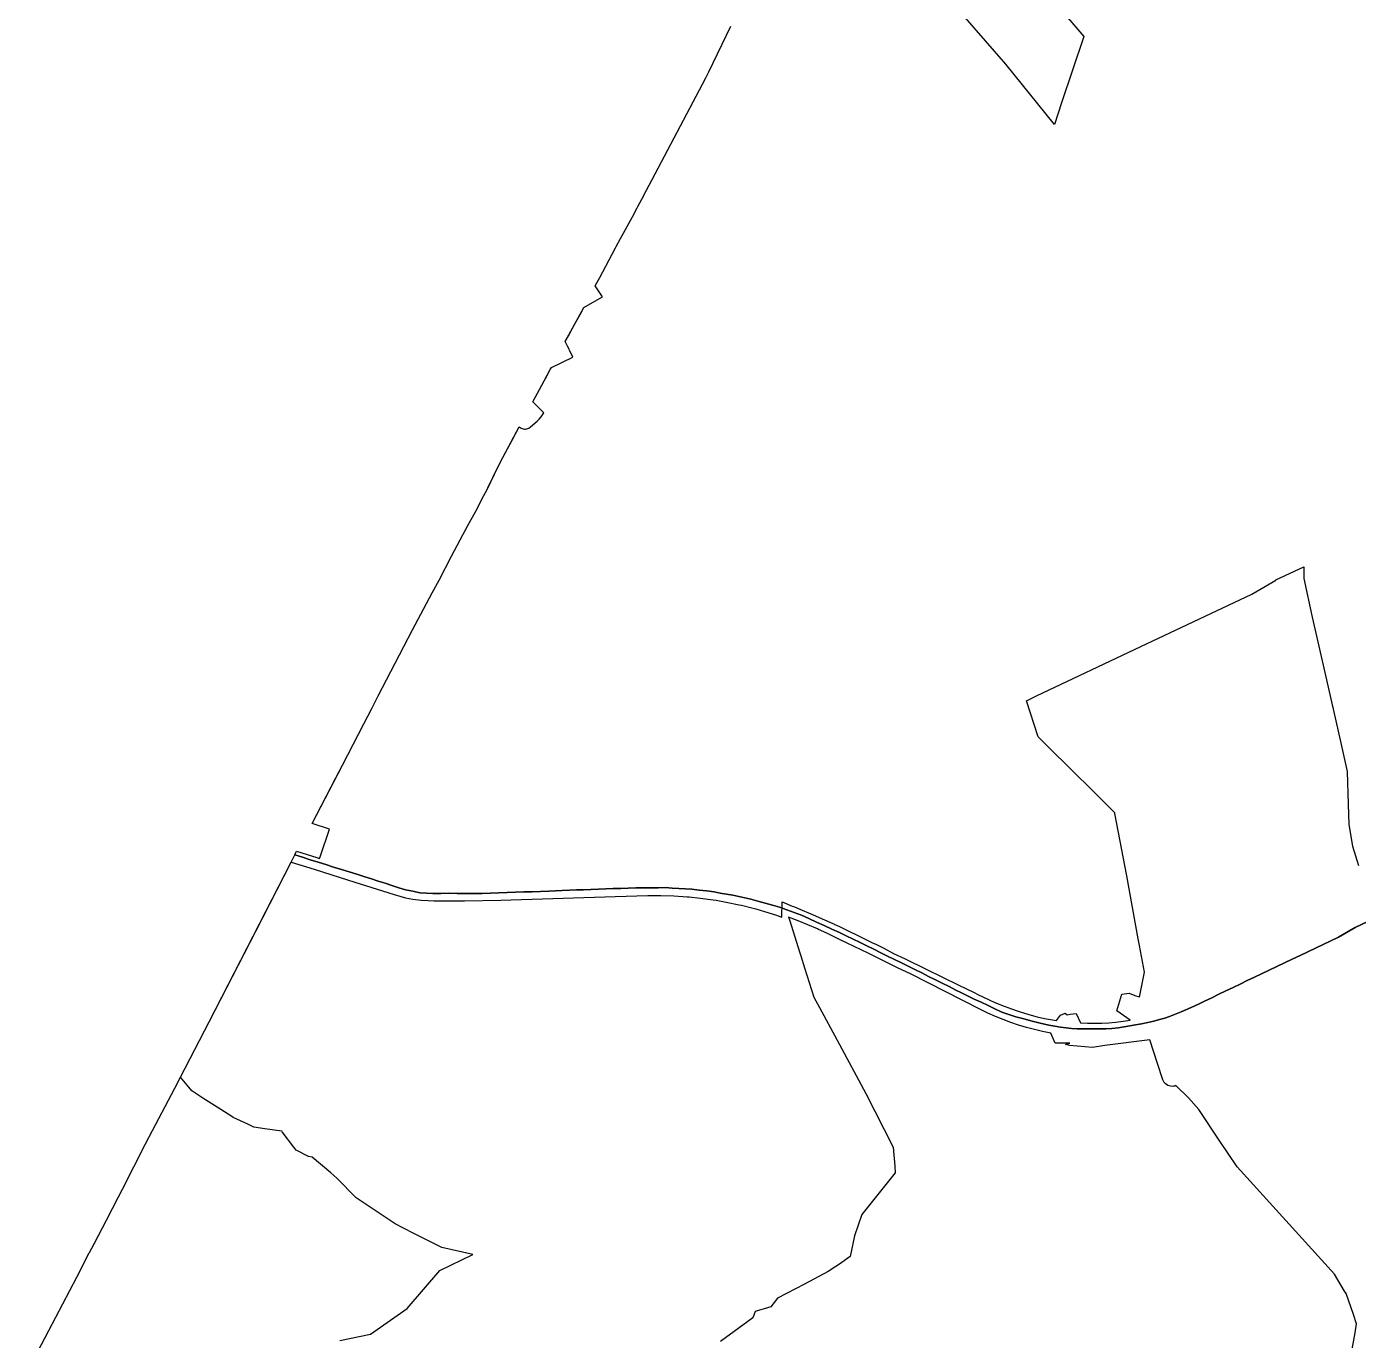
# Model space of a CAD drawing. Header units: inches. Extents: x 11258954 to 11313122, y 3645444 to 3695200.
# Drawn here: x 11265254 to 11273031, y 3659022 to 3666694 of the extents above; entities that cross this region are included whole.
import ezdxf

# ---------------------------------------------------------------- set-up
doc = ezdxf.new("R2010")
doc.units = ezdxf.units.IN
doc.header["$MEASUREMENT"] = 0
for name, color, linetype in [('CorporateLimit', 22, 'Continuous'), ('EnterpriseZone', 103, 'Continuous'), ('VotingPrecinct', 233, 'Continuous'), ('Ward', 133, 'Continuous')]:
    doc.layers.add(name, color=color, linetype=linetype)

msp = doc.modelspace()

# ---------------------------------------------------------------- linework, layer by layer
at = {"layer": 'CorporateLimit'}
msp.add_polyline3d([(11265253.7965, 3658830.3925, 0), (11265384.318, 3659079.874, 0), (11265384.347, 3659079.929, 0), (11265384.3505, 3659079.936, 0), (11265546.469, 3659391.375, 0), (11265619.722, 3659531.965, 0), (11265621.5305, 3659535.438, 0), (11265647.9525, 3659586.1815, 0), (11265719.6565, 3659724.125, 0), (11265790.625, 3659860.4375, 0), (11265813.6875, 3659904.75, 0), (11265879.469, 3660034.4375, 0), (11265945.219, 3660166.375, 0), (11265968.8125, 3660210.75, 0), (11266119.094, 3660493.6875, 0), (11266152.25, 3660558.0625, 0), (11266318.875, 3660881.625, 0), (11266798, 3661814.625, 0), (11266819.1935, 3661857.138, 0), (11266829.625, 3661878.0625, 0), (11266947.759, 3661841.5475, 0), (11266964.1165, 3661836.4915, 0), (11266967.1855, 3661845.04, 0), (11267023.1255, 3662006.6465, 0), (11266920.625, 3662040.125, 0), (11267097.7815, 3662381.125, 0), (11267223.4, 3662623.1655, 0), (11267269.5345, 3662712.137, 0), (11267307.219, 3662784.8125, 0), (11267381.2815, 3662927.6875, 0), (11267507.9375, 3663171.1875, 0), (11267622.375, 3663387.125, 0), (11267662.1415, 3663462.158, 0), (11267735.594, 3663600.75, 0), (11267786.3885, 3663696.3905, 0), (11267831.101, 3663780.5715, 0), (11267876.0235, 3663865.1365, 0), (11267915.8495, 3663940.108, 0), (11267916.5305, 3663941.3925, 0), (11267940.8125, 3663987.1875, 0), (11267940.8265, 3663987.2135, 0), (11268009.344, 3664128.5, 0), (11268035.0315, 3664177.125, 0), (11268130.1875, 3664357.1875, 0), (11268135.625, 3664352.875, 0), (11268141.219, 3664349.3125, 0), (11268147.2815, 3664346.5625, 0), (11268153.6565, 3664344.75, 0), (11268160.219, 3664343.875, 0), (11268166.844, 3664343.9375, 0), (11268173.4065, 3664344.9375, 0), (11268179.75, 3664346.875, 0), (11268181, 3664347.4375, 0), (11268185.594, 3664349.625, 0), (11268196.875, 3664357.375, 0), (11268208.6565, 3664366, 0), (11268224.323, 3664380.5385, 0), (11268234.961, 3664390.5325, 0), (11268246.8115, 3664401.925, 0), (11268257.629, 3664414.261, 0), (11268266.296, 3664426.956, 0), (11268274.054, 3664437.569, 0), (11268273.75, 3664437.875, 0), (11268210.4065, 3664501.8125, 0), (11268276.5315, 3664626.1875, 0), (11268311.8125, 3664692.4375, 0), (11268318, 3664704.0625, 0), (11268442.9375, 3664763.75, 0), (11268434.7815, 3664781.3125, 0), (11268424.9065, 3664802.5, 0), (11268421.625, 3664809.5625, 0), (11268412.1875, 3664828.625, 0), (11268402.5625, 3664848.125, 0), (11268399.4375, 3664854.4375, 0), (11268507.625, 3665053.875, 0), (11268599.1875, 3665105.9375, 0), (11268616.25, 3665115.6875, 0), (11268573.844, 3665180.875, 0), (11268600.469, 3665229.625, 0), (11268635.602, 3665295.3975, 0), (11268692.976, 3665401.7015, 0), (11268697.0315, 3665409.1875, 0), (11268722.597, 3665456.3205, 0), (11268791.343, 3665583.0605, 0), (11268818.7815, 3665635, 0), (11268823.5315, 3665644.0625, 0), (11268846.2815, 3665687.125, 0), (11268873.7815, 3665739.1875, 0), (11268904.5315, 3665797.4375, 0), (11269220.5, 3666395.8125, 0), (11269236.9375, 3666429.6875, 0), (11269366.4245, 3666696.6705, 0)], dxfattribs=at)
at = {"layer": 'EnterpriseZone'}
for points in [[(11270955.0285, 3667189.3975, 0), (11271427.506, 3666635.387, 0), (11271297.692, 3666248.2915, 0), (11271256.43, 3666122.7015, 0), (11270971.723, 3666474.9355, 0), (11270786.696, 3666687.002, 0), (11270707.7365, 3666777.5005, 0)], [(11267083.3575, 3659020.9955, 0), (11267262.3265, 3659057.5375, 0), (11267475.502, 3659207.59, 0), (11267666.907, 3659429.0475, 0), (11267860.34, 3659523.2165, 0), (11267678.277, 3659563.5545, 0), (11267511.9055, 3659648.056, 0), (11267406.3125, 3659701.6875, 0), (11267179.116, 3659854.3705, 0), (11267064.8245, 3659969.774, 0), (11267029.898, 3660000, 0), (11266921.4335, 3660091.368, 0), (11266900.0005, 3660095.1045, 0), (11266827, 3660132.625, 0), (11266814.594, 3660149.1875, 0), (11266746.594, 3660239.9375, 0), (11266743.375, 3660244.25, 0), (11266645.2815, 3660257.875, 0), (11266580.375, 3660266.875, 0), (11266545.5625, 3660283.375, 0), (11266460.344, 3660323.6875, 0), (11266451.9065, 3660329.0625, 0), (11266366.875, 3660383.5, 0), (11266283.5315, 3660436.8125, 0), (11266218.3125, 3660478.5, 0), (11266200.719, 3660499.6875, 0), (11266152.25, 3660558.0625, 0), (11266318.875, 3660881.625, 0), (11266798, 3661814.625, 0), (11266933.0625, 3661772.625, 0), (11267133.344, 3661709.875, 0), (11267400.594, 3661625.6875, 0), (11267466.5625, 3661606.75, 0), (11267508.3125, 3661598.1875, 0), (11267557.7815, 3661592.25, 0), (11267598.5625, 3661589.5, 0), (11267632.5315, 3661588.25, 0), (11267662.0315, 3661588, 0), (11267688.875, 3661588.0625, 0), (11267778.4185, 3661588.429, 0), (11267811, 3661588.5625, 0), (11268022.028, 3661592, 0), (11268689.783, 3661614.2945, 0), (11268880.4485, 3661620.4255, 0), (11268922.5815, 3661620.4815, 0), (11268957.253, 3661620.5275, 0), (11269034.015, 3661617.9865, 0), (11269110.6445, 3661612.805, 0), (11269123.119, 3661611.529, 0), (11269187.05, 3661604.9895, 0), (11269263.1415, 3661594.5485, 0), (11269279.541, 3661591.72, 0), (11269338.8285, 3661581.495, 0), (11269414.021, 3661565.844, 0), (11269427.6735, 3661562.5085, 0), (11269488.6305, 3661547.615, 0), (11269511.2265, 3661541.2625, 0), (11269562.5685, 3661526.8285, 0), (11269632.815, 3661504.444, 0), (11269635.7475, 3661503.5095, 0), (11269647.611, 3661499.274, 0), (11269663.132, 3661493.733, 0), (11269665.8355, 3661582.446, 0), (11269725.085, 3661558.0245, 0), (11269737.7995, 3661552.7835, 0), (11269768.8125, 3661540, 0), (11269833.521, 3661513.081, 0), (11269846.9375, 3661507.5, 0), (11269912.594, 3661478.5, 0), (11269960.9145, 3661456.332, 0), (11269971.719, 3661451.375, 0), (11269972.094, 3661451.1875, 0), (11269972.7815, 3661450.875, 0), (11270000, 3661438.6875, 0), (11270071.0795, 3661404.4445, 0), (11270083.9375, 3661398.25, 0), (11270197.625, 3661341.8125, 0), (11270212.152, 3661334.663, 0), (11270259.469, 3661311.375, 0), (11270316.969, 3661280.875, 0), (11270383.6565, 3661250.4375, 0), (11270506.8125, 3661190.0625, 0), (11270697.625, 3661096.875, 0), (11270786.741, 3661052.7095, 0), (11270807.594, 3661042.375, 0), (11270908.469, 3660994.6875, 0), (11270961.9065, 3660972.6875, 0), (11271004.9375, 3660957.75, 0), (11271043.625, 3660943.875, 0), (11271080.969, 3660931.625, 0), (11271120.0315, 3660920.875, 0), (11271155, 3660911.5625, 0), (11271198.5315, 3660901.8125, 0), (11271267.9555, 3660889.522, 0), (11271290.6265, 3660921.255, 0), (11271317.6555, 3660931.8465, 0), (11271329.938, 3660923.5175, 0), (11271347.3335, 3660925.966, 0), (11271382.1045, 3660930.5595, 0), (11271407.2055, 3660875.5565, 0), (11271448.832, 3660873.895, 0), (11271490.4905, 3660873.545, 0), (11271532.1395, 3660874.5075, 0), (11271573.737, 3660876.7805, 0), (11271615.2425, 3660880.3625, 0), (11271656.615, 3660885.25, 0), (11271697.8125, 3660891.4375, 0), (11271620.9065, 3660945.9375, 0), (11271649.094, 3661042.5, 0), (11271691.5, 3661048.5, 0), (11271725.2815, 3661036.3125, 0), (11271750.6565, 3661027.0625, 0), (11271753.375, 3661025.625, 0), (11271782.6565, 3661171.4375, 0), (11271752.2815, 3661328, 0), (11271745.3125, 3661366.3125, 0), (11271678.2815, 3661734.0625, 0), (11271608.5625, 3662098.625, 0), (11271607.719, 3662103, 0), (11271600.094, 3662110.625, 0), (11271515.344, 3662195.3125, 0), (11271321.594, 3662386.0625, 0), (11271252.543, 3662455.0325, 0), (11271160.6565, 3662546.8125, 0), (11271093.0625, 3662756.75, 0), (11271151.844, 3662785.75, 0), (11271761.0625, 3663073.875, 0), (11272408.6565, 3663380, 0), (11272548.35, 3663462.15, 0), (11272549.2365, 3663462.6715, 0), (11272711.606, 3663539.9925, 0), (11272711.594, 3663471.5625, 0), (11272761.75, 3663245.4375, 0), (11272834.344, 3662921.125, 0), (11272877.8125, 3662733.125, 0), (11272880.1565, 3662723, 0), (11272880.625, 3662720.9375, 0), (11272883.8125, 3662707, 0), (11272885.1875, 3662700.9375, 0), (11272926.5315, 3662519.4375, 0), (11272965.9065, 3662344.3125, 0), (11272970.3125, 3662153.5625, 0), (11272974.5, 3662034, 0), (11272996.094, 3661906.8125, 0), (11273031.094, 3661795.4375, 0)], [(11272987.219, 3658927.375, 0), (11273011.4065, 3659064.6875, 0), (11273020.6565, 3659117.25, 0), (11273001.75, 3659172.9375, 0), (11272960.219, 3659295.3125, 0), (11272950.094, 3659308.6875, 0), (11272890.517, 3659408.1865, 0), (11272322.608, 3660034.106, 0), (11272218.429, 3660190.4805, 0), (11272099.4845, 3660369.0175, 0), (11272037.7715, 3660437.974, 0), (11271965.486, 3660509.5445, 0), (11271958.188, 3660506.9338, 0), (11271950.6014, 3660505.3466, 0), (11271942.869, 3660504.8125, 0), (11271934.0597, 3660505.5007, 0), (11271925.4654, 3660507.5541, 0), (11271917.2963, 3660510.9223, 0), (11271909.7523, 3660515.5229, 0), (11271903.0179, 3660521.2435, 0), (11271897.2577, 3660527.9442, 0), (11271892.6127, 3660535.4609, 0), (11271889.1965, 3660543.61, 0), (11271857.609, 3660639.354, 0), (11271812.6275, 3660777.0955, 0), (11271550.4105, 3660744.294, 0), (11271477.6245, 3660732.087, 0), (11271343.8515, 3660743.3915, 0), (11271321.355, 3660749.831, 0), (11271345.218, 3660757.71, 0), (11271260.562, 3660758.2115, 0), (11271234.165, 3660816.4425, 0), (11271186.8075, 3660825.6095, 0), (11271139.7775, 3660836.332, 0), (11271093.1265, 3660848.598, 0), (11271046.905, 3660862.3945, 0), (11271001.163, 3660877.707, 0), (11270955.951, 3660894.5185, 0), (11270911.317, 3660912.8105, 0), (11270867.31, 3660932.5635, 0), (11270823.978, 3660953.7555, 0), (11270415.1165, 3661161.2335, 0), (11270344.016, 3661195.851, 0), (11270191.0755, 3661270.315, 0), (11270167.1885, 3661281.955, 0), (11270044.598, 3661341.694, 0), (11270000, 3661363.4265, 0), (11269927.2885, 3661398.828, 0), (11269878.121, 3661421.9335, 0), (11269872.228, 3661424.7025, 0), (11269816.4885, 3661449.08, 0), (11269760.111, 3661471.9425, 0), (11269703.136, 3661493.2735, 0), (11269708.0805, 3661477.686, 0), (11269769.367, 3661284.479, 0), (11269774.804, 3661267.339, 0), (11269796.984, 3661197.417, 0), (11269851.1565, 3661026.6375, 0), (11269884.3925, 3660964.962, 0), (11269986.5515, 3660775.3865, 0), (11270000, 3660750.43, 0), (11270154.603, 3660463.534, 0), (11270313.8965, 3660150.093, 0), (11270324.537, 3660038.0615, 0), (11270326.5, 3660000, 0), (11270131.719, 3659756.9375, 0), (11270089.094, 3659632.25, 0), (11270062.2815, 3659511.4375, 0), (11270000, 3659466.5, 0), (11269979.4065, 3659452.1875, 0), (11269935.3845, 3659423.846, 0), (11269797.0315, 3659349.6875, 0), (11269639.125, 3659267.4375, 0), (11269598.9375, 3659217.4375, 0), (11269508.344, 3659190.8125, 0), (11269495.344, 3659153.75, 0), (11269306.044, 3659015.055, 0)]]:
    msp.add_polyline3d(points, dxfattribs=at)
at = {"layer": 'VotingPrecinct'}
for points in [[(11274406.837, 3662094.8535, 0), (11273012.0875, 3661432.299, 0), (11272914.9145, 3661376.103, 0), (11272869.906, 3661354.778, 0), (11272824.897, 3661333.4525, 0), (11272779.8885, 3661312.1275, 0), (11272734.8795, 3661290.802, 0), (11272689.871, 3661269.477, 0), (11272644.862, 3661248.1515, 0), (11272599.853, 3661226.8265, 0), (11272554.8445, 3661205.501, 0), (11272509.8355, 3661184.176, 0), (11272464.827, 3661162.8505, 0), (11272423.2875, 3661142.816, 0), (11272381.7475, 3661122.782, 0), (11272340.208, 3661102.7475, 0), (11272298.668, 3661082.7135, 0), (11272257.1285, 3661062.679, 0), (11272215.589, 3661042.645, 0), (11272174.049, 3661022.6105, 0), (11272132.5095, 3661002.5765, 0), (11272104.0385, 3660988.5145, 0), (11272075.567, 3660974.452, 0), (11272036.0445, 3660957.551, 0), (11271996.5225, 3660940.65, 0), (11271957.0005, 3660923.749, 0), (11271928.6635, 3660913.4035, 0), (11271900.3265, 3660903.0575, 0), (11271868.663, 3660894.779, 0), (11271836.9995, 3660886.5005, 0), (11271800.3865, 3660878.163, 0), (11271763.774, 3660869.826, 0), (11271730.08, 3660863.968, 0), (11271696.386, 3660858.1105, 0), (11271662.6925, 3660852.2525, 0), (11271627.082, 3660847.2805, 0), (11271591.4715, 3660842.3085, 0), (11271555.6255, 3660841.182, 0), (11271519.7795, 3660840.0555, 0), (11271469.9175, 3660840.0555, 0), (11271420.0555, 3660840.055, 0), (11271387.8115, 3660841.484, 0), (11271355.568, 3660842.913, 0), (11271323.773, 3660846.7585, 0), (11271291.9775, 3660850.6045, 0), (11271257.2245, 3660856.0615, 0), (11271222.4715, 3660861.5185, 0), (11271197.2355, 3660867.3845, 0), (11271171.9995, 3660873.2505, 0), (11271124.9995, 3660885.9175, 0), (11271077.9995, 3660898.584, 0), (11271030.9995, 3660911.251, 0), (11270989.875, 3660925.0685, 0), (11270948.751, 3660938.8855, 0), (11270908, 3660958.25, 0), (11270868.0005, 3660977.0625, 0), (11270828.0005, 3660995.875, 0), (11270788.001, 3661014.687, 0), (11270748.001, 3661033.4995, 0), (11270713.9795, 3661050.5545, 0), (11270679.9575, 3661067.609, 0), (11270640.213, 3661087.533, 0), (11270600.4685, 3661107.4565, 0), (11270560.724, 3661127.3805, 0), (11270520.9795, 3661147.3045, 0), (11270481.235, 3661167.2285, 0), (11270441.49, 3661187.1525, 0), (11270401.7455, 3661207.0765, 0), (11270362.001, 3661227, 0), (11270321.7785, 3661246.5835, 0), (11270281.5565, 3661266.1665, 0), (11270241.334, 3661285.75, 0), (11270201.1115, 3661305.3335, 0), (11270160.8895, 3661324.917, 0), (11270120.667, 3661344.5, 0), (11270080.445, 3661364.0835, 0), (11270040.2225, 3661383.667, 0), (11270000, 3661403.25, 0), (11269955.6, 3661423.75, 0), (11269911.2, 3661444.25, 0), (11269866.8, 3661464.75, 0), (11269822.4, 3661485.25, 0), (11269778, 3661505.75, 0), (11269735.6665, 3661520.75, 0), (11269693.333, 3661535.75, 0), (11269651, 3661550.7505, 0), (11269608.4995, 3661563, 0), (11269565.9995, 3661575.2495, 0), (11269524.5, 3661586.3745, 0), (11269483.0005, 3661597.5, 0), (11269447.6675, 3661605.3335, 0), (11269412.3345, 3661613.1665, 0), (11269377.001, 3661620.9995, 0), (11269340.6675, 3661627.5835, 0), (11269304.334, 3661634.167, 0), (11269268.0005, 3661640.7505, 0), (11269224.6675, 3661646.0835, 0), (11269181.334, 3661651.4165, 0), (11269138.0005, 3661656.749, 0), (11269099.7505, 3661658.937, 0), (11269061.5005, 3661661.125, 0), (11269023.2505, 3661663.3125, 0), (11268985.0005, 3661665.5005, 0), (11268941.5005, 3661665.1875, 0), (11268898, 3661664.875, 0), (11268854.5, 3661664.562, 0), (11268810.9995, 3661664.249, 0), (11268767.285, 3661662.7135, 0), (11268723.571, 3661661.178, 0), (11268679.8565, 3661659.6425, 0), (11268636.142, 3661658.107, 0), (11268592.4275, 3661656.5715, 0), (11268548.7135, 3661655.036, 0), (11268504.999, 3661653.5005, 0), (11268464.0005, 3661651.922, 0), (11268423.0025, 3661650.3435, 0), (11268382.0045, 3661648.7655, 0), (11268342.4875, 3661647.244, 0), (11268302.9705, 3661645.7225, 0), (11268254.349, 3661643.8505, 0), (11268205.728, 3661641.9795, 0), (11268157.106, 3661640.1075, 0), (11268108.485, 3661638.236, 0), (11268059.8635, 3661636.3645, 0), (11268011.2425, 3661634.4925, 0), (11267962.6205, 3661632.6215, 0), (11267913.9995, 3661630.7495, 0), (11267865.1945, 3661631.15, 0), (11267816.3895, 3661631.5505, 0), (11267767.584, 3661631.9505, 0), (11267718.779, 3661632.351, 0), (11267672.7845, 3661631.63, 0), (11267626.7905, 3661630.9095, 0), (11267588.206, 3661633.5345, 0), (11267549.621, 3661636.159, 0), (11267508.1555, 3661644.3, 0), (11267466.6895, 3661652.4405, 0), (11267426.908, 3661665.242, 0), (11267387.127, 3661678.0435, 0), (11267347.3455, 3661690.845, 0), (11267307.564, 3661703.646, 0), (11267267.7825, 3661716.4475, 0), (11267228.001, 3661729.249, 0), (11267182.578, 3661743.4585, 0), (11267137.155, 3661757.6685, 0), (11267091.732, 3661771.8785, 0), (11267046.309, 3661786.088, 0), (11267000.886, 3661800.298, 0), (11266955.4625, 3661814.508, 0), (11266910.04, 3661828.7175, 0), (11266864.6165, 3661842.9275, 0), (11266819.1935, 3661857.1375, 0), (11266829.625, 3661878.0625, 0), (11266947.759, 3661841.5475, 0), (11266964.1165, 3661836.4915, 0), (11266967.1855, 3661845.04, 0), (11267023.1255, 3662006.6465, 0), (11266920.625, 3662040.125, 0), (11267097.7815, 3662381.125, 0), (11267223.4, 3662623.1655, 0), (11267269.5345, 3662712.137, 0), (11267307.219, 3662784.8125, 0), (11267381.2815, 3662927.6875, 0), (11267507.9375, 3663171.1875, 0), (11267622.375, 3663387.125, 0), (11267662.1415, 3663462.158, 0), (11267735.594, 3663600.75, 0), (11267786.3885, 3663696.3905, 0), (11267831.101, 3663780.5715, 0), (11267876.0235, 3663865.1365, 0), (11267915.8495, 3663940.108, 0), (11267916.5315, 3663941.392, 0), (11267940.8125, 3663987.1875, 0), (11267940.8265, 3663987.2135, 0), (11267947.6565, 3664000, 0), (11268009.344, 3664128.5, 0), (11268035.0315, 3664177.125, 0), (11268088.594, 3664278.4375, 0), (11268130.1875, 3664357.1875, 0), (11268135.625, 3664352.875, 0), (11268141.219, 3664349.3125, 0), (11268147.2815, 3664346.5625, 0), (11268153.6565, 3664344.75, 0), (11268160.219, 3664343.875, 0), (11268166.844, 3664343.9375, 0), (11268173.4065, 3664344.9375, 0), (11268179.75, 3664346.875, 0), (11268181, 3664347.4375, 0), (11268185.594, 3664349.625, 0), (11268196.875, 3664357.375, 0), (11268208.6565, 3664366, 0), (11268224.323, 3664380.5385, 0), (11268234.961, 3664390.5325, 0), (11268246.8115, 3664401.925, 0), (11268257.629, 3664414.261, 0), (11268266.296, 3664426.956, 0), (11268274.054, 3664437.569, 0), (11268273.75, 3664437.875, 0), (11268210.4065, 3664501.8125, 0), (11268276.5315, 3664626.1875, 0), (11268283.625, 3664639.5, 0), (11268311.8125, 3664692.4375, 0), (11268318, 3664704.0625, 0), (11268442.9375, 3664763.75, 0), (11268434.7815, 3664781.3125, 0), (11268424.9065, 3664802.5, 0), (11268421.625, 3664809.5625, 0), (11268412.1875, 3664828.625, 0), (11268402.5625, 3664848.125, 0), (11268399.4375, 3664854.4375, 0), (11268417.75, 3664888.375, 0), (11268439.469, 3664928.375, 0), (11268461.4375, 3664968.875, 0), (11268485.844, 3665013.75, 0), (11268505.4065, 3665049.8125, 0), (11268507.625, 3665053.875, 0), (11268599.1875, 3665105.9375, 0), (11268616.25, 3665115.6875, 0), (11268573.844, 3665180.875, 0), (11268600.469, 3665229.625, 0), (11268635.602, 3665295.3975, 0), (11268692.976, 3665401.7015, 0), (11268697.0315, 3665409.1875, 0), (11268722.597, 3665456.3205, 0), (11268791.343, 3665583.0605, 0), (11268818.7815, 3665635, 0), (11268823.5315, 3665644.0625, 0), (11268846.2815, 3665687.125, 0), (11268873.7815, 3665739.1875, 0), (11268904.5315, 3665797.4375, 0), (11269220.5, 3666395.8125, 0), (11269236.9375, 3666429.6875, 0), (11269366.4245, 3666696.6705, 0)], [(11265253.7965, 3658830.3925, 0), (11265384.318, 3659079.874, 0), (11265384.349, 3659079.9325, 0), (11265546.469, 3659391.375, 0), (11265619.722, 3659531.965, 0), (11265621.5305, 3659535.438, 0), (11265649.9375, 3659590.1875, 0), (11265719.6565, 3659724.125, 0), (11265790.625, 3659860.4375, 0), (11265813.6875, 3659904.75, 0), (11265879.469, 3660034.4375, 0), (11265945.219, 3660166.375, 0), (11265968.8125, 3660210.75, 0), (11266119.094, 3660493.6875, 0), (11266152.25, 3660558.0625, 0), (11266318.875, 3660881.625, 0), (11266798, 3661814.625, 0), (11266819.1935, 3661857.1375, 0), (11266864.6165, 3661842.9275, 0), (11266910.04, 3661828.7175, 0), (11266955.4625, 3661814.508, 0), (11267000.886, 3661800.298, 0), (11267046.309, 3661786.088, 0), (11267091.732, 3661771.8785, 0), (11267137.155, 3661757.6685, 0), (11267182.578, 3661743.4585, 0), (11267228.001, 3661729.249, 0), (11267267.7825, 3661716.4475, 0), (11267307.564, 3661703.646, 0), (11267347.3455, 3661690.845, 0), (11267387.127, 3661678.0435, 0), (11267426.908, 3661665.242, 0), (11267466.6895, 3661652.4405, 0), (11267508.1555, 3661644.3, 0), (11267549.621, 3661636.159, 0), (11267588.206, 3661633.5345, 0), (11267626.7905, 3661630.9095, 0), (11267672.7845, 3661631.63, 0), (11267718.779, 3661632.351, 0), (11267767.584, 3661631.9505, 0), (11267816.3895, 3661631.5505, 0), (11267865.1945, 3661631.15, 0), (11267913.9995, 3661630.7495, 0), (11267962.6205, 3661632.6215, 0), (11268011.2425, 3661634.4925, 0), (11268059.8635, 3661636.3645, 0), (11268108.485, 3661638.236, 0), (11268157.106, 3661640.1075, 0), (11268205.728, 3661641.9795, 0), (11268254.349, 3661643.8505, 0), (11268302.9705, 3661645.7225, 0), (11268342.4875, 3661647.244, 0), (11268382.0045, 3661648.7655, 0), (11268423.0025, 3661650.3435, 0), (11268464.0005, 3661651.922, 0), (11268504.999, 3661653.5005, 0), (11268548.7135, 3661655.036, 0), (11268592.4275, 3661656.5715, 0), (11268636.142, 3661658.107, 0), (11268679.8565, 3661659.6425, 0), (11268723.571, 3661661.178, 0), (11268767.285, 3661662.7135, 0), (11268810.9995, 3661664.249, 0), (11268854.5, 3661664.562, 0), (11268898, 3661664.875, 0), (11268941.5005, 3661665.1875, 0), (11268985.0005, 3661665.5005, 0), (11269023.2505, 3661663.3125, 0), (11269061.5005, 3661661.125, 0), (11269099.7505, 3661658.937, 0), (11269138.0005, 3661656.749, 0), (11269181.334, 3661651.4165, 0), (11269224.6675, 3661646.0835, 0), (11269268.0005, 3661640.7505, 0), (11269304.334, 3661634.167, 0), (11269340.6675, 3661627.5835, 0), (11269377.001, 3661620.9995, 0), (11269412.3345, 3661613.1665, 0), (11269447.6675, 3661605.3335, 0), (11269483.0005, 3661597.5, 0), (11269524.5, 3661586.3745, 0), (11269565.9995, 3661575.2495, 0), (11269608.4995, 3661563, 0), (11269651, 3661550.7505, 0), (11269693.333, 3661535.75, 0), (11269735.6665, 3661520.75, 0), (11269778, 3661505.75, 0), (11269822.4, 3661485.25, 0), (11269866.8, 3661464.75, 0), (11269911.2, 3661444.25, 0), (11269955.6, 3661423.75, 0), (11270000, 3661403.25, 0), (11270040.2225, 3661383.667, 0), (11270080.445, 3661364.0835, 0), (11270120.667, 3661344.5, 0), (11270160.8895, 3661324.917, 0), (11270201.1115, 3661305.3335, 0), (11270241.334, 3661285.75, 0), (11270281.5565, 3661266.1665, 0), (11270321.7785, 3661246.5835, 0), (11270362.001, 3661227, 0), (11270401.7455, 3661207.0765, 0), (11270441.49, 3661187.1525, 0), (11270481.235, 3661167.2285, 0), (11270520.9795, 3661147.3045, 0), (11270560.724, 3661127.3805, 0), (11270600.4685, 3661107.4565, 0), (11270640.213, 3661087.533, 0), (11270679.9575, 3661067.609, 0), (11270713.9795, 3661050.5545, 0), (11270748.001, 3661033.4995, 0), (11270788.001, 3661014.687, 0), (11270828.0005, 3660995.875, 0), (11270868.0005, 3660977.0625, 0), (11270908, 3660958.25, 0), (11270948.751, 3660938.8855, 0), (11270989.875, 3660925.0685, 0), (11271030.9995, 3660911.251, 0), (11271077.9995, 3660898.584, 0), (11271124.9995, 3660885.9175, 0), (11271171.9995, 3660873.2505, 0), (11271197.2355, 3660867.3845, 0), (11271222.4715, 3660861.5185, 0), (11271257.2245, 3660856.0615, 0), (11271291.9775, 3660850.6045, 0), (11271323.773, 3660846.7585, 0), (11271355.568, 3660842.913, 0), (11271387.8115, 3660841.484, 0), (11271420.0555, 3660840.055, 0), (11271469.9175, 3660840.0555, 0), (11271519.7795, 3660840.0555, 0), (11271555.6255, 3660841.182, 0), (11271591.4715, 3660842.3085, 0), (11271627.082, 3660847.2805, 0), (11271662.6925, 3660852.2525, 0), (11271696.386, 3660858.1105, 0), (11271730.08, 3660863.968, 0), (11271763.774, 3660869.826, 0), (11271800.3865, 3660878.163, 0), (11271836.9995, 3660886.5005, 0), (11271868.663, 3660894.779, 0), (11271900.3265, 3660903.0575, 0), (11271928.6635, 3660913.4035, 0), (11271957.0005, 3660923.749, 0), (11271996.5225, 3660940.65, 0), (11272036.0445, 3660957.551, 0), (11272075.567, 3660974.452, 0), (11272104.0385, 3660988.5145, 0), (11272132.5095, 3661002.5765, 0), (11272174.049, 3661022.6105, 0), (11272215.589, 3661042.645, 0), (11272257.1285, 3661062.679, 0), (11272298.668, 3661082.7135, 0), (11272340.208, 3661102.7475, 0), (11272381.7475, 3661122.782, 0), (11272423.2875, 3661142.816, 0), (11272464.827, 3661162.8505, 0), (11272509.8355, 3661184.176, 0), (11272554.8445, 3661205.501, 0), (11272599.853, 3661226.8265, 0), (11272644.862, 3661248.1515, 0), (11272689.871, 3661269.477, 0), (11272734.8795, 3661290.802, 0), (11272779.8885, 3661312.1275, 0), (11272824.897, 3661333.4525, 0), (11272869.906, 3661354.778, 0), (11272914.9145, 3661376.103, 0), (11273012.0875, 3661432.299, 0), (11274406.837, 3662094.8535, 0)]]:
    msp.add_polyline3d(points, dxfattribs=at)
at = {"layer": 'Ward'}
for points in [[(11274406.837, 3662094.8535, 0), (11273012.0875, 3661432.299, 0), (11272914.9145, 3661376.103, 0), (11272869.906, 3661354.778, 0), (11272824.897, 3661333.4525, 0), (11272779.8885, 3661312.1275, 0), (11272734.8795, 3661290.802, 0), (11272689.871, 3661269.477, 0), (11272644.862, 3661248.1515, 0), (11272599.853, 3661226.8265, 0), (11272554.8445, 3661205.501, 0), (11272509.8355, 3661184.176, 0), (11272464.827, 3661162.8505, 0), (11272423.2875, 3661142.816, 0), (11272381.7475, 3661122.782, 0), (11272340.208, 3661102.7475, 0), (11272298.668, 3661082.7135, 0), (11272257.1285, 3661062.679, 0), (11272215.589, 3661042.645, 0), (11272174.049, 3661022.6105, 0), (11272132.5095, 3661002.5765, 0), (11272104.0385, 3660988.5145, 0), (11272075.567, 3660974.452, 0), (11272036.0445, 3660957.551, 0), (11271996.5225, 3660940.65, 0), (11271957.0005, 3660923.749, 0), (11271928.6635, 3660913.4035, 0), (11271900.3265, 3660903.0575, 0), (11271868.663, 3660894.779, 0), (11271836.9995, 3660886.5005, 0), (11271800.3865, 3660878.163, 0), (11271763.774, 3660869.826, 0), (11271730.08, 3660863.968, 0), (11271696.386, 3660858.1105, 0), (11271662.6925, 3660852.2525, 0), (11271627.082, 3660847.2805, 0), (11271591.4715, 3660842.3085, 0), (11271555.6255, 3660841.182, 0), (11271519.7795, 3660840.0555, 0), (11271469.9175, 3660840.0555, 0), (11271420.0555, 3660840.055, 0), (11271387.8115, 3660841.484, 0), (11271355.568, 3660842.913, 0), (11271323.773, 3660846.7585, 0), (11271291.9775, 3660850.6045, 0), (11271257.2245, 3660856.0615, 0), (11271222.4715, 3660861.5185, 0), (11271197.2355, 3660867.3845, 0), (11271171.9995, 3660873.2505, 0), (11271124.9995, 3660885.9175, 0), (11271077.9995, 3660898.584, 0), (11271030.9995, 3660911.251, 0), (11270989.875, 3660925.0685, 0), (11270948.751, 3660938.8855, 0), (11270908, 3660958.25, 0), (11270868.0005, 3660977.0625, 0), (11270828.0005, 3660995.875, 0), (11270788.001, 3661014.687, 0), (11270748.001, 3661033.4995, 0), (11270713.9795, 3661050.5545, 0), (11270679.9575, 3661067.609, 0), (11270640.213, 3661087.533, 0), (11270600.4685, 3661107.4565, 0), (11270560.724, 3661127.3805, 0), (11270520.9795, 3661147.3045, 0), (11270481.235, 3661167.2285, 0), (11270441.49, 3661187.1525, 0), (11270401.7455, 3661207.0765, 0), (11270362.001, 3661227, 0), (11270321.7785, 3661246.5835, 0), (11270281.5565, 3661266.1665, 0), (11270241.334, 3661285.75, 0), (11270201.1115, 3661305.3335, 0), (11270160.8895, 3661324.917, 0), (11270120.667, 3661344.5, 0), (11270080.445, 3661364.0835, 0), (11270040.2225, 3661383.667, 0), (11270000, 3661403.25, 0), (11269955.6, 3661423.75, 0), (11269911.2, 3661444.25, 0), (11269866.8, 3661464.75, 0), (11269822.4, 3661485.25, 0), (11269778, 3661505.75, 0), (11269735.6665, 3661520.75, 0), (11269693.333, 3661535.75, 0), (11269651, 3661550.7505, 0), (11269608.4995, 3661563, 0), (11269565.9995, 3661575.2495, 0), (11269524.5, 3661586.3745, 0), (11269483.0005, 3661597.5, 0), (11269447.6675, 3661605.3335, 0), (11269412.3345, 3661613.1665, 0), (11269377.001, 3661620.9995, 0), (11269340.6675, 3661627.5835, 0), (11269304.334, 3661634.167, 0), (11269268.0005, 3661640.7505, 0), (11269224.6675, 3661646.0835, 0), (11269181.334, 3661651.4165, 0), (11269138.0005, 3661656.749, 0), (11269099.7505, 3661658.937, 0), (11269061.5005, 3661661.125, 0), (11269023.2505, 3661663.3125, 0), (11268985.0005, 3661665.5005, 0), (11268941.5005, 3661665.1875, 0), (11268898, 3661664.875, 0), (11268854.5, 3661664.562, 0), (11268810.9995, 3661664.249, 0), (11268767.285, 3661662.7135, 0), (11268723.571, 3661661.178, 0), (11268679.8565, 3661659.6425, 0), (11268636.142, 3661658.107, 0), (11268592.4275, 3661656.5715, 0), (11268548.7135, 3661655.036, 0), (11268504.999, 3661653.5005, 0), (11268464.0005, 3661651.922, 0), (11268423.0025, 3661650.3435, 0), (11268382.0045, 3661648.7655, 0), (11268342.4875, 3661647.244, 0), (11268302.9705, 3661645.7225, 0), (11268254.349, 3661643.8505, 0), (11268205.728, 3661641.9795, 0), (11268157.106, 3661640.1075, 0), (11268108.485, 3661638.236, 0), (11268059.8635, 3661636.3645, 0), (11268011.2425, 3661634.4925, 0), (11267962.6205, 3661632.6215, 0), (11267913.9995, 3661630.7495, 0), (11267865.1945, 3661631.15, 0), (11267816.3895, 3661631.5505, 0), (11267767.584, 3661631.9505, 0), (11267718.779, 3661632.351, 0), (11267672.7845, 3661631.63, 0), (11267626.7905, 3661630.9095, 0), (11267588.206, 3661633.5345, 0), (11267549.621, 3661636.159, 0), (11267508.1555, 3661644.3, 0), (11267466.6895, 3661652.4405, 0), (11267426.908, 3661665.242, 0), (11267387.127, 3661678.0435, 0), (11267347.3455, 3661690.845, 0), (11267307.564, 3661703.646, 0), (11267267.7825, 3661716.4475, 0), (11267228.001, 3661729.249, 0), (11267182.578, 3661743.4585, 0), (11267137.155, 3661757.6685, 0), (11267091.732, 3661771.8785, 0), (11267046.309, 3661786.088, 0), (11267000.886, 3661800.298, 0), (11266955.4625, 3661814.508, 0), (11266910.04, 3661828.7175, 0), (11266864.6165, 3661842.9275, 0), (11266819.1935, 3661857.1375, 0), (11266829.625, 3661878.0625, 0), (11266947.759, 3661841.5475, 0), (11266964.1165, 3661836.4915, 0), (11266967.1855, 3661845.04, 0), (11267023.1255, 3662006.6465, 0), (11266920.625, 3662040.125, 0), (11267058.78, 3662306.053, 0), (11267097.7815, 3662381.125, 0), (11267223.4, 3662623.1655, 0), (11267269.5345, 3662712.137, 0), (11267307.219, 3662784.8125, 0), (11267381.2815, 3662927.6875, 0), (11267507.9375, 3663171.1875, 0), (11267622.375, 3663387.125, 0), (11267662.1415, 3663462.158, 0), (11267735.594, 3663600.75, 0), (11267786.3885, 3663696.3905, 0), (11267831.101, 3663780.5715, 0), (11267876.0235, 3663865.1365, 0), (11267915.8495, 3663940.108, 0), (11267916.5315, 3663941.392, 0), (11267940.8125, 3663987.1875, 0), (11267940.8265, 3663987.2135, 0), (11267947.6565, 3664000, 0), (11268009.344, 3664128.5, 0), (11268035.0315, 3664177.125, 0), (11268088.594, 3664278.4375, 0), (11268130.1875, 3664357.1875, 0), (11268135.625, 3664352.875, 0), (11268141.219, 3664349.3125, 0), (11268147.2815, 3664346.5625, 0), (11268153.6565, 3664344.75, 0), (11268160.219, 3664343.875, 0), (11268166.844, 3664343.9375, 0), (11268173.4065, 3664344.9375, 0), (11268179.75, 3664346.875, 0), (11268181, 3664347.4375, 0), (11268185.594, 3664349.625, 0), (11268196.875, 3664357.375, 0), (11268208.6565, 3664366, 0), (11268224.323, 3664380.5385, 0), (11268234.961, 3664390.5325, 0), (11268246.8115, 3664401.925, 0), (11268257.629, 3664414.261, 0), (11268266.296, 3664426.956, 0), (11268274.054, 3664437.569, 0), (11268273.75, 3664437.875, 0), (11268210.4065, 3664501.8125, 0), (11268276.5315, 3664626.1875, 0), (11268283.625, 3664639.5, 0), (11268311.8125, 3664692.4375, 0), (11268318, 3664704.0625, 0), (11268442.9375, 3664763.75, 0), (11268434.7815, 3664781.3125, 0), (11268424.9065, 3664802.5, 0), (11268421.625, 3664809.5625, 0), (11268412.1875, 3664828.625, 0), (11268402.5625, 3664848.125, 0), (11268399.4375, 3664854.4375, 0), (11268417.75, 3664888.375, 0), (11268439.469, 3664928.375, 0), (11268461.4375, 3664968.875, 0), (11268485.844, 3665013.75, 0), (11268505.4065, 3665049.8125, 0), (11268507.625, 3665053.875, 0), (11268599.1875, 3665105.9375, 0), (11268616.25, 3665115.6875, 0), (11268573.844, 3665180.875, 0), (11268600.469, 3665229.625, 0), (11268635.602, 3665295.3975, 0), (11268692.976, 3665401.7015, 0), (11268697.0315, 3665409.1875, 0), (11268722.597, 3665456.3205, 0), (11268791.343, 3665583.0605, 0), (11268818.7815, 3665635, 0), (11268823.5315, 3665644.0625, 0), (11268846.2815, 3665687.125, 0), (11268873.7815, 3665739.1875, 0), (11268904.5315, 3665797.4375, 0), (11269220.5, 3666395.8125, 0), (11269236.9375, 3666429.6875, 0), (11269366.4245, 3666696.6705, 0)], [(11265253.7965, 3658830.3925, 0), (11265384.318, 3659079.874, 0), (11265384.349, 3659079.9325, 0), (11265546.469, 3659391.375, 0), (11265619.722, 3659531.965, 0), (11265621.5305, 3659535.438, 0), (11265649.9375, 3659590.1875, 0), (11265719.6565, 3659724.125, 0), (11265790.625, 3659860.4375, 0), (11265813.6875, 3659904.75, 0), (11265879.469, 3660034.4375, 0), (11265945.219, 3660166.375, 0), (11265968.8125, 3660210.75, 0), (11266119.094, 3660493.6875, 0), (11266152.25, 3660558.0625, 0), (11266318.875, 3660881.625, 0), (11266591.354, 3661412.223, 0), (11266798, 3661814.625, 0), (11266819.1935, 3661857.1375, 0), (11266864.6165, 3661842.9275, 0), (11266910.04, 3661828.7175, 0), (11266955.4625, 3661814.508, 0), (11267000.886, 3661800.298, 0), (11267046.309, 3661786.088, 0), (11267091.732, 3661771.8785, 0), (11267137.155, 3661757.6685, 0), (11267182.578, 3661743.4585, 0), (11267228.001, 3661729.249, 0), (11267267.7825, 3661716.4475, 0), (11267307.564, 3661703.646, 0), (11267347.3455, 3661690.845, 0), (11267387.127, 3661678.0435, 0), (11267426.908, 3661665.242, 0), (11267466.6895, 3661652.4405, 0), (11267508.1555, 3661644.3, 0), (11267549.621, 3661636.159, 0), (11267588.206, 3661633.5345, 0), (11267626.7905, 3661630.9095, 0), (11267672.7845, 3661631.63, 0), (11267718.779, 3661632.351, 0), (11267767.584, 3661631.9505, 0), (11267816.3895, 3661631.5505, 0), (11267865.1945, 3661631.15, 0), (11267913.9995, 3661630.7495, 0), (11267962.6205, 3661632.6215, 0), (11268011.2425, 3661634.4925, 0), (11268059.8635, 3661636.3645, 0), (11268108.485, 3661638.236, 0), (11268157.106, 3661640.1075, 0), (11268205.728, 3661641.9795, 0), (11268254.349, 3661643.8505, 0), (11268302.9705, 3661645.7225, 0), (11268342.4875, 3661647.244, 0), (11268382.0045, 3661648.7655, 0), (11268423.0025, 3661650.3435, 0), (11268464.0005, 3661651.922, 0), (11268504.999, 3661653.5005, 0), (11268548.7135, 3661655.036, 0), (11268592.4275, 3661656.5715, 0), (11268636.142, 3661658.107, 0), (11268679.8565, 3661659.6425, 0), (11268723.571, 3661661.178, 0), (11268767.285, 3661662.7135, 0), (11268810.9995, 3661664.249, 0), (11268854.5, 3661664.562, 0), (11268898, 3661664.875, 0), (11268941.5005, 3661665.1875, 0), (11268985.0005, 3661665.5005, 0), (11269023.2505, 3661663.3125, 0), (11269061.5005, 3661661.125, 0), (11269099.7505, 3661658.937, 0), (11269138.0005, 3661656.749, 0), (11269181.334, 3661651.4165, 0), (11269224.6675, 3661646.0835, 0), (11269268.0005, 3661640.7505, 0), (11269304.334, 3661634.167, 0), (11269340.6675, 3661627.5835, 0), (11269377.001, 3661620.9995, 0), (11269412.3345, 3661613.1665, 0), (11269447.6675, 3661605.3335, 0), (11269483.0005, 3661597.5, 0), (11269524.5, 3661586.3745, 0), (11269565.9995, 3661575.2495, 0), (11269608.4995, 3661563, 0), (11269651, 3661550.7505, 0), (11269693.333, 3661535.75, 0), (11269735.6665, 3661520.75, 0), (11269778, 3661505.75, 0), (11269822.4, 3661485.25, 0), (11269866.8, 3661464.75, 0), (11269911.2, 3661444.25, 0), (11269955.6, 3661423.75, 0), (11270000, 3661403.25, 0), (11270040.2225, 3661383.667, 0), (11270080.445, 3661364.0835, 0), (11270120.667, 3661344.5, 0), (11270160.8895, 3661324.917, 0), (11270201.1115, 3661305.3335, 0), (11270241.334, 3661285.75, 0), (11270281.5565, 3661266.1665, 0), (11270321.7785, 3661246.5835, 0), (11270362.001, 3661227, 0), (11270401.7455, 3661207.0765, 0), (11270441.49, 3661187.1525, 0), (11270481.235, 3661167.2285, 0), (11270520.9795, 3661147.3045, 0), (11270560.724, 3661127.3805, 0), (11270600.4685, 3661107.4565, 0), (11270640.213, 3661087.533, 0), (11270679.9575, 3661067.609, 0), (11270713.9795, 3661050.5545, 0), (11270748.001, 3661033.4995, 0), (11270788.001, 3661014.687, 0), (11270828.0005, 3660995.875, 0), (11270868.0005, 3660977.0625, 0), (11270908, 3660958.25, 0), (11270948.751, 3660938.8855, 0), (11270989.875, 3660925.0685, 0), (11271030.9995, 3660911.251, 0), (11271077.9995, 3660898.584, 0), (11271124.9995, 3660885.9175, 0), (11271171.9995, 3660873.2505, 0), (11271197.2355, 3660867.3845, 0), (11271222.4715, 3660861.5185, 0), (11271257.2245, 3660856.0615, 0), (11271291.9775, 3660850.6045, 0), (11271323.773, 3660846.7585, 0), (11271355.568, 3660842.913, 0), (11271387.8115, 3660841.484, 0), (11271420.0555, 3660840.055, 0), (11271469.9175, 3660840.0555, 0), (11271519.7795, 3660840.0555, 0), (11271555.6255, 3660841.182, 0), (11271591.4715, 3660842.3085, 0), (11271627.082, 3660847.2805, 0), (11271662.6925, 3660852.2525, 0), (11271696.386, 3660858.1105, 0), (11271730.08, 3660863.968, 0), (11271763.774, 3660869.826, 0), (11271800.3865, 3660878.163, 0), (11271836.9995, 3660886.5005, 0), (11271868.663, 3660894.779, 0), (11271900.3265, 3660903.0575, 0), (11271928.6635, 3660913.4035, 0), (11271957.0005, 3660923.749, 0), (11271996.5225, 3660940.65, 0), (11272036.0445, 3660957.551, 0), (11272075.567, 3660974.452, 0), (11272104.0385, 3660988.5145, 0), (11272132.5095, 3661002.5765, 0), (11272174.049, 3661022.6105, 0), (11272215.589, 3661042.645, 0), (11272257.1285, 3661062.679, 0), (11272298.668, 3661082.7135, 0), (11272340.208, 3661102.7475, 0), (11272381.7475, 3661122.782, 0), (11272423.2875, 3661142.816, 0), (11272464.827, 3661162.8505, 0), (11272509.8355, 3661184.176, 0), (11272554.8445, 3661205.501, 0), (11272599.853, 3661226.8265, 0), (11272644.862, 3661248.1515, 0), (11272689.871, 3661269.477, 0), (11272734.8795, 3661290.802, 0), (11272779.8885, 3661312.1275, 0), (11272824.897, 3661333.4525, 0), (11272869.906, 3661354.778, 0), (11272914.9145, 3661376.103, 0), (11273012.0875, 3661432.299, 0), (11274406.837, 3662094.8535, 0)]]:
    msp.add_polyline3d(points, dxfattribs=at)

doc.saveas('drawing.dxf')
